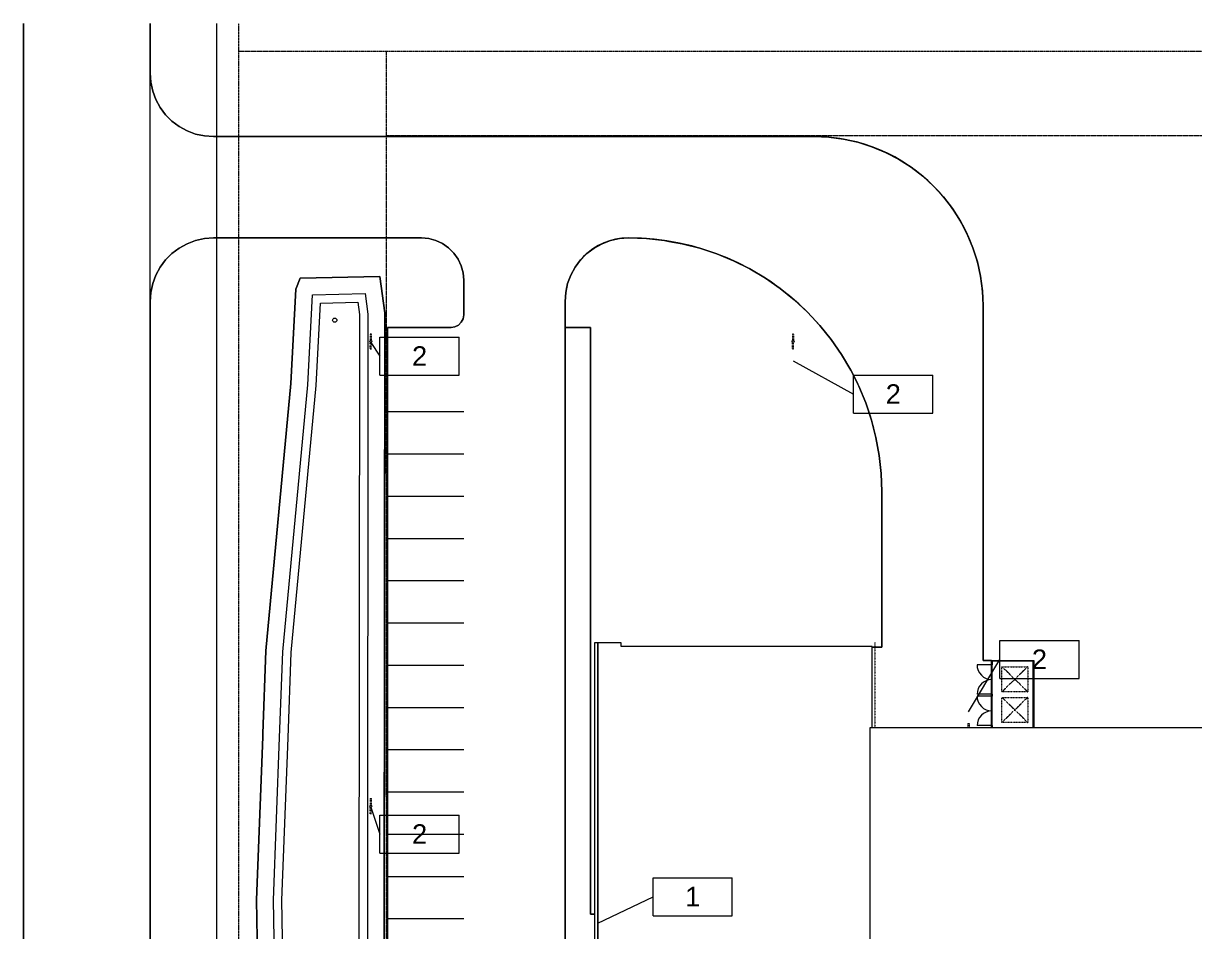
# Model space of a CAD drawing. Header units: inches. Extents: x 3 to 119514, y -26002 to 104775.
# Drawn here: x 20372 to 23700, y -21699 to -19120 of the extents above; entities that cross this region are included whole.
import ezdxf

# ---------------------------------------------------------------- set-up
doc = ezdxf.new("R2010")
doc.units = ezdxf.units.IN
doc.header["$MEASUREMENT"] = 0
for name, pattern in [('Center 1_4_', [0.53125, 0.25, -0.09375, 0.09375, -0.09375]), ('Dash', [0.25, 0.125, -0.125]), ('Dash 1_16_', [0.125, 0.0625, -0.0625]), ('Hidden', [0.28125, 0.1875, -0.09375]), ('Hidden 1_8_', [0.1875, 0.125, -0.0625])]:
    doc.linetypes.add(name, pattern=pattern)
for name, color, linetype, lineweight in [('A-DETL', 90, 'Continuous', 9), ('A-DETL-HDLN', 90, 'Hidden 1_8_', 9), ('A-DOOR', 31, 'Continuous', 9), ('A-PROP-SBCK', 71, 'Hidden', 9), ('A-ROOF', 132, 'Continuous', 9), ('A-SITE-ROAD', 130, 'Continuous', 9), ('A-SITE-SWLK', 140, 'Continuous', 9), ('A-WALL', 113, 'Continuous', 9), ('BMP', 80, 'Continuous', 9), ('C-TOPO', 7, 'Continuous', 9), ('Conc', 7, 'Continuous', 9), ('E-LITE-EQPM', 33, 'Continuous', 9), ('E-LITE-EQPM-HDLN', 30, 'Dash', 9), ('E-LITE-EQPM-IDEN', 33, 'Continuous', 9), ('EOP-EX', 125, 'Continuous', 9), ('EOP-PR', 4, 'Continuous', 9), ('PAINT', 190, 'Continuous', 9), ('PROP', 3, 'Center 1_4_', 9)]:
    doc.layers.add(name, color=color, linetype=linetype, lineweight=lineweight)
doc.styles.add('Arial', font='arial.ttf', dxfattribs={"height": 55.323728})

# ---------------------------------------------------------------- blocks, each defined once
blk = doc.blocks.new('Lighting-Street_Cooper_Navion-Lumark_4-6-LED-Squares - The Caretaker LED-964008-Site Lighting Plan')
at = {"layer": 'E-LITE-EQPM'}
blk.add_line((-1.7, -10.7), (1.6, -10.7), dxfattribs=at)
blk.add_circle((0, -32.4), 3, dxfattribs=at)
at = {"layer": 'E-LITE-EQPM-HDLN'}
for p, q in [((-1.5, -10.7), (-1.5, -29.9)), ((1.5, -10.7), (1.5, -29.9))]:
    blk.add_line(p, q, dxfattribs=at)
blk = doc.blocks.new('Lighting-Street_Cooper_Navion-Lumark_4-6-LED-Squares - The Caretaker LED-V1-Site Lighting Plan')
at = {"layer": 'E-LITE-EQPM'}
blk.add_line((-1.7, -10.7), (1.6, -10.7), dxfattribs=at)
at = {"layer": 'E-LITE-EQPM-HDLN'}
for p, q in [((-1.5, -10.7), (-1.5, -22.8)), ((1.5, -10.7), (1.5, -22.8))]:
    blk.add_line(p, q, dxfattribs=at)
blk = doc.blocks.new('dumpster door - one-1001559-Site Lighting Plan')
at = {"layer": 'A-DOOR'}
h = blk.add_hatch(dxfattribs=at)
h.set_pattern_fill('FP_1', color=256, style=0, pattern_type=2)
h.set_pattern_definition([(270, (0, 0), (-8, -5e-16), [])])
h.paths.add_polyline_path([(42, 0.5), (-42, 0.5), (-42, -0.5), (42, -0.5)], flags=0)
for p, q in [((-42, 0.5), (42, 0.5)), ((-42, -0.5), (-42, 0.5)), ((-42, 0), (-42, -42)), ((42, 0.5), (42, -0.5)), ((42, 0), (42, -42)), ((42, -0.5), (-42, -0.5))]:
    blk.add_line(p, q, dxfattribs=at)
for centre, start, end in [((-42, 0), 270, 0), ((42, 0), 180, 270)]:
    blk.add_arc(centre, 42, start, end, dxfattribs=at)
blk = doc.blocks.new('Roofs 5 - Roofs 1-1983635-Site Lighting Plan')
at = {"layer": 'A-ROOF'}
for p, q in [((22004.1, -20878.6), (22004.8, -20878.6)), ((22004.1, -22519.1), (22004.1, -20878.6)), ((22004.8, -20878.6), (22005.5, -20878.6)), ((22004.8, -20878.6), (22004.8, -22519.1)), ((22005.5, -22519.1), (22005.5, -20878.6)), ((22004.8, -22519.1), (22004.1, -22519.1)), ((22005.5, -22519.1), (22004.8, -22519.1))]:
    blk.add_line(p, q, dxfattribs=at)
blk = doc.blocks.new('Lighting Fixture Tag - Boxed-976796-Site Lighting Plan')
at = {"layer": 'E-LITE-EQPM-IDEN'}
for p, q in [((-0.1875, 0.0937), (0.1875, 0.0937)), ((-0.1875, -0.0861), (-0.1875, 0.0937)), ((0.1875, -0.0861), (0.1875, 0.0937)), ((-0.1875, -0.0861), (0.1875, -0.0861))]:
    blk.add_line(p, q, dxfattribs=at)

msp = doc.modelspace()

# ---------------------------------------------------------------- linework, layer by layer
at = {"layer": 'A-DETL', "linetype": 'Dash'}
msp.add_line((22791.39023, -20877.53607), (22791.39023, -21120.45299), dxfattribs=at)
at = {"layer": 'A-DETL', "linetype": 'Dash 1_16_'}
msp.add_line((22005.39825, -21722.92781), (22005.39825, -21626.92781), dxfattribs=at)
at = {"layer": 'A-DETL-HDLN'}
for p, q in [((23152.86637, -20946.70916), (23225.86637, -20946.70916)), ((23152.86637, -21017.70916), (23152.86637, -20946.70916)), ((23152.86637, -20946.70916), (23225.86637, -21017.70916)), ((23225.86637, -20946.70916), (23152.86637, -21017.70916)), ((23225.86637, -20946.70916), (23225.86637, -21017.70916)), ((23225.86637, -21017.70916), (23152.86637, -21017.70916)), ((23152.86637, -21033.70916), (23225.86637, -21033.70916)), ((23152.86637, -21104.70916), (23152.86637, -21033.70916)), ((23152.86637, -21033.70916), (23225.86637, -21104.70916)), ((23225.86637, -21033.70916), (23152.86637, -21104.70916)), ((23225.86637, -21033.70916), (23225.86637, -21104.70916)), ((23225.86637, -21104.70916), (23152.86637, -21104.70916))]:
    msp.add_line(p, q, dxfattribs=at)
at = {"layer": 'A-PROP-SBCK'}
for p, q in [((21404.23523, -23401.2537), (21404.23523, -19198.18055)), ((21404.23523, -19438.18055), (26647.51523, -19438.18055))]:
    msp.add_line(p, q, dxfattribs=at)
at = {"layer": 'A-ROOF'}
for p, q in [((22004.04303, -20878.55281), (21994.89023, -20878.55281)), ((21994.89023, -20878.55281), (21994.89023, -22519.05281)), ((22070.39023, -20878.55281), (22005.59733, -20878.55281)), ((22070.39023, -20889.05281), (22070.39023, -20878.55281)), ((22783.89023, -20889.05281), (22070.39023, -20889.05281)), ((22783.89023, -21120.45299), (22783.89023, -20889.05281)), ((26284.39023, -21120.45299), (22777.63923, -21120.45299)), ((22777.63923, -21120.45299), (22777.63923, -22433.09526))]:
    msp.add_line(p, q, dxfattribs=at)
at = {"layer": 'A-SITE-ROAD'}
for p, q in [((20372.23523, -26001.9315), (20372.23523, -19119.7815)), ((20732.23523, -22923.08555), (20732.23523, -19909.08555)), ((21911.23523, -19983.10055), (21911.23523, -22983.08555))]:
    msp.add_line(p, q, dxfattribs=at)
at = {"layer": 'A-SITE-SWLK'}
for p, q in [((20922.23523, -19729.08555), (20922.23523, -19119.7815)), ((20922.23523, -23103.08555), (20922.23523, -19729.08555)), ((21983.23523, -19983.10055), (21983.23523, -21649.17781)), ((21983.23523, -21649.17781), (21994.89023, -21649.17781))]:
    msp.add_line(p, q, dxfattribs=at)
at = {"layer": 'A-WALL'}
for p, q in [((23123.23523, -20929.30281), (23243.23523, -20929.30281)), ((23123.23523, -20941.05281), (23123.23523, -20929.30281)), ((23241.73523, -20930.80281), (23124.73523, -20930.80281)), ((23124.73523, -20930.80281), (23124.73523, -20941.05281)), ((23241.73523, -21118.05281), (23241.73523, -20930.80281)), ((23243.23523, -20929.30281), (23243.23523, -21118.05281)), ((23123.23523, -20941.05281), (23124.73523, -20941.05281)), ((23123.23523, -21030.05281), (23123.23523, -21025.05281)), ((23124.73523, -21025.05281), (23123.23523, -21025.05281)), ((23123.23523, -21030.05281), (23124.73523, -21030.05281)), ((23124.73523, -21025.05281), (23124.73523, -21030.05281)), ((23123.23523, -21118.05281), (23123.23523, -21114.05281)), ((23124.73523, -21114.05281), (23123.23523, -21114.05281)), ((23123.23523, -21118.05281), (23124.73523, -21118.05281)), ((23124.73523, -21114.05281), (23124.73523, -21118.05281)), ((23241.73523, -21118.05281), (23243.23523, -21118.05281))]:
    msp.add_line(p, q, dxfattribs=at)
at = {"layer": 'BMP'}
for p, q in [((21146.11716, -19874.88702), (21158.40383, -19843.63095)), ((21158.40383, -19843.63095), (21385.12764, -19838.05779)), ((21385.12764, -19838.05779), (21398.83651, -19941.84188)), ((21132.1001, -20142.43279), (21146.11716, -19874.88702)), ((21179.9835, -20145.91484), (21193.35, -19890.78643)), ((21193.35, -19890.78643), (21343.18913, -19887.1032)), ((21343.18913, -19887.1032), (21350.83466, -19944.98433)), ((21203.9252, -20147.65587), (21216.15451, -19914.23312)), ((21216.15451, -19914.23312), (21322.21987, -19911.6259)), ((21322.21987, -19911.6259), (21326.83374, -19946.55556)), ((21326.83374, -19946.55556), (21325.16208, -22799.51835)), ((21350.83466, -19944.98433), (21349.15708, -22808.06603)), ((21398.83651, -19941.84188), (21397.14707, -22825.16138)), ((21061.42918, -20901.45774), (21132.1001, -20142.43279)), ((21109.34681, -20904.5721), (21179.9835, -20145.91484)), ((21133.30563, -20906.12928), (21203.9252, -20147.65587)), ((21052.38834, -21145.92084), (21061.42918, -20901.45774)), ((21100.35412, -21147.73322), (21109.34681, -20904.5721)), ((21124.33702, -21148.6394), (21133.30563, -20906.12928)), ((21034.5292, -21608.7493), (21052.38834, -21145.92084)), ((21082.54446, -21609.27951), (21100.35412, -21147.73322)), ((21106.5521, -21609.54461), (21124.33702, -21148.6394)), ((21047.30238, -22383.5633), (21034.5292, -21608.7493)), ((21095.22571, -22378.51677), (21082.54446, -21609.27951)), ((21119.18737, -22375.9935), (21106.5521, -21609.54461))]:
    msp.add_line(p, q, dxfattribs=at)
msp.add_circle((21256.96191, -19962.48201), 6, dxfattribs=at)
at = {"layer": 'C-TOPO'}
for p, q in [((20372.23535, -21960.37354), (20372.23535, -19119.7815)), ((20372.23535, -19119.7815), (20372.23535, -21960.37354)), ((20732.23535, -19119.7815), (20732.23535, -19261.08545)), ((20732.23535, -19261.08545), (20732.23535, -19119.7815)), ((20732.23535, -19261.08545), (20734.06787, -19286.70264)), ((20734.06787, -19286.70264), (20732.23535, -19261.08545)), ((20734.06787, -19286.70264), (20739.52588, -19311.79688)), ((20739.52588, -19311.79688), (20734.06787, -19286.70264)), ((20739.52588, -19311.79688), (20748.50098, -19335.85986)), ((20748.50098, -19335.85986), (20739.52588, -19311.79688)), ((20748.50098, -19335.85986), (20760.81006, -19358.40088)), ((20760.81006, -19358.40088), (20748.50098, -19335.85986)), ((20760.81006, -19358.40088), (20776.19971, -19378.95996)), ((20776.19971, -19378.95996), (20760.81006, -19358.40088)), ((20776.19971, -19378.95996), (20794.36084, -19397.12109)), ((20794.36084, -19397.12109), (20776.19971, -19378.95996)), ((20794.36084, -19397.12109), (20814.91992, -19412.51074)), ((20814.91992, -19412.51074), (20794.36084, -19397.12109)), ((20814.91992, -19412.51074), (20837.46094, -19424.81982)), ((20837.46094, -19424.81982), (20814.91992, -19412.51074)), ((20837.46094, -19424.81982), (20861.52393, -19433.79492)), ((20861.52393, -19433.79492), (20837.46094, -19424.81982)), ((20861.52393, -19433.79492), (20886.61816, -19439.25293)), ((20886.61816, -19439.25293), (20861.52393, -19433.79492)), ((20886.61816, -19439.25293), (20912.23535, -19441.08545)), ((20912.23535, -19441.08545), (20886.61816, -19439.25293)), ((20912.23535, -19441.08545), (22451.82715, -19441.08545)), ((22451.82715, -19441.08545), (20912.23535, -19441.08545)), ((22451.82715, -19441.08545), (22619.23535, -19441.08545)), ((22619.23535, -19441.08545), (22451.82715, -19441.08545)), ((22619.23535, -19441.08545), (22661.06982, -19442.91211)), ((22661.06982, -19442.91211), (22619.23535, -19441.08545)), ((22661.06982, -19442.91211), (22702.58643, -19448.37744)), ((22702.58643, -19448.37744), (22661.06982, -19442.91211)), ((22702.58643, -19448.37744), (22743.46875, -19457.44043)), ((22743.46875, -19457.44043), (22702.58643, -19448.37744)), ((22743.46875, -19457.44043), (22783.40479, -19470.03369)), ((22783.40479, -19470.03369), (22743.46875, -19457.44043)), ((22783.40479, -19470.03369), (22822.09131, -19486.05762)), ((22822.09131, -19486.05762), (22783.40479, -19470.03369)), ((22822.09131, -19486.05762), (22859.23535, -19505.39355)), ((22859.23535, -19505.39355), (22822.09131, -19486.05762)), ((22859.23535, -19505.39355), (22894.55127, -19527.89209)), ((22894.55127, -19527.89209), (22859.23535, -19505.39355)), ((22894.55127, -19527.89209), (22927.77393, -19553.38477)), ((22927.77393, -19553.38477), (22894.55127, -19527.89209)), ((22927.77393, -19553.38477), (22958.64697, -19581.67383)), ((22958.64697, -19581.67383), (22927.77393, -19553.38477)), ((22958.64697, -19581.67383), (22986.93604, -19612.54688)), ((22986.93604, -19612.54688), (22958.64697, -19581.67383)), ((22986.93604, -19612.54688), (23012.42871, -19645.76953)), ((23012.42871, -19645.76953), (22986.93604, -19612.54688)), ((23012.42871, -19645.76953), (23034.92725, -19681.08545)), ((23034.92725, -19681.08545), (23012.42871, -19645.76953)), ((23034.92725, -19681.08545), (23054.26318, -19718.22949)), ((23054.26318, -19718.22949), (23034.92725, -19681.08545)), ((20886.61816, -19730.91797), (20861.52393, -19736.37744)), ((20861.52393, -19736.37744), (20886.61816, -19730.91797)), ((20912.23535, -19729.08545), (20886.61816, -19730.91797)), ((20886.61816, -19730.91797), (20912.23535, -19729.08545)), ((21503.23535, -19729.08545), (20912.23535, -19729.08545)), ((20912.23535, -19729.08545), (21503.23535, -19729.08545)), ((21524.07275, -19730.90918), (21503.23535, -19729.08545)), ((21503.23535, -19729.08545), (21524.07275, -19730.90918)), ((21544.27734, -19736.32178), (21524.07275, -19730.90918)), ((21524.07275, -19730.90918), (21544.27734, -19736.32178)), ((22065.61816, -19730.91797), (22040.52393, -19736.37744)), ((22040.52393, -19736.37744), (22065.61816, -19730.91797)), ((22091.23535, -19729.08545), (22065.61816, -19730.91797)), ((22065.61816, -19730.91797), (22091.23535, -19729.08545)), ((22142.6001, -19730.91943), (22091.23535, -19729.08545)), ((22091.23535, -19729.08545), (22142.6001, -19730.91943)), ((22193.70264, -19736.41406), (22142.6001, -19730.91943)), ((22142.6001, -19730.91943), (22193.70264, -19736.41406)), ((23054.26318, -19718.22949), (23070.28711, -19756.91602)), ((23070.28711, -19756.91602), (23054.26318, -19718.22949)), ((20814.91992, -19757.66016), (20794.36084, -19773.05127)), ((20794.36084, -19773.05127), (20814.91992, -19757.66016)), ((20837.46094, -19745.35107), (20814.91992, -19757.66016)), ((20814.91992, -19757.66016), (20837.46094, -19745.35107)), ((20861.52393, -19736.37744), (20837.46094, -19745.35107)), ((20837.46094, -19745.35107), (20861.52393, -19736.37744)), ((21563.23535, -19745.16211), (21544.27734, -19736.32178)), ((21544.27734, -19736.32178), (21563.23535, -19745.16211)), ((21580.36963, -19757.16064), (21563.23535, -19745.16211)), ((21563.23535, -19745.16211), (21580.36963, -19757.16064)), ((21595.16016, -19771.95117), (21580.36963, -19757.16064)), ((21580.36963, -19757.16064), (21595.16016, -19771.95117)), ((21993.91992, -19757.66016), (21973.36084, -19773.05127)), ((21973.36084, -19773.05127), (21993.91992, -19757.66016)), ((22016.46094, -19745.35107), (21993.91992, -19757.66016)), ((21993.91992, -19757.66016), (22016.46094, -19745.35107)), ((22040.52393, -19736.37744), (22016.46094, -19745.35107)), ((22016.46094, -19745.35107), (22040.52393, -19736.37744)), ((22206.18311, -19738.66553), (22193.70264, -19736.41406)), ((22193.70264, -19736.41406), (22206.18311, -19738.66553)), ((22244.28223, -19745.54004), (22206.18311, -19738.66553)), ((22206.18311, -19738.66553), (22244.28223, -19745.54004)), ((22294.08252, -19758.25049), (22244.28223, -19745.54004)), ((22244.28223, -19745.54004), (22294.08252, -19758.25049)), ((22342.8501, -19774.48242), (22294.08252, -19758.25049)), ((22294.08252, -19758.25049), (22342.8501, -19774.48242)), ((23070.28711, -19756.91602), (23082.87891, -19796.85205)), ((23082.87891, -19796.85205), (23070.28711, -19756.91602)), ((20776.19971, -19791.21094), (20760.81006, -19811.77002)), ((20760.81006, -19811.77002), (20776.19971, -19791.21094)), ((20794.36084, -19773.05127), (20776.19971, -19791.21094)), ((20776.19971, -19791.21094), (20794.36084, -19773.05127)), ((21607.15869, -19789.08545), (21595.16016, -19771.95117)), ((21595.16016, -19771.95117), (21607.15869, -19789.08545)), ((21615.99902, -19808.04346), (21607.15869, -19789.08545)), ((21607.15869, -19789.08545), (21615.99902, -19808.04346)), ((21955.19971, -19791.21094), (21939.81006, -19811.77002)), ((21939.81006, -19811.77002), (21955.19971, -19791.21094)), ((21973.36084, -19773.05127), (21955.19971, -19791.21094)), ((21955.19971, -19791.21094), (21973.36084, -19773.05127)), ((22390.33447, -19794.15088), (22342.8501, -19774.48242)), ((22342.8501, -19774.48242), (22390.33447, -19794.15088)), ((22436.29395, -19817.15625), (22390.33447, -19794.15088)), ((22390.33447, -19794.15088), (22436.29395, -19817.15625)), ((23082.87891, -19796.85205), (23091.94336, -19837.73438)), ((23091.94336, -19837.73438), (23082.87891, -19796.85205)), ((20760.81006, -19811.77002), (20748.50098, -19834.31104)), ((20748.50098, -19834.31104), (20760.81006, -19811.77002)), ((21621.41162, -19828.24805), (21615.99902, -19808.04346)), ((21615.99902, -19808.04346), (21621.41162, -19828.24805)), ((21623.23535, -19849.08545), (21621.41162, -19828.24805)), ((21621.41162, -19828.24805), (21623.23535, -19849.08545)), ((21939.81006, -19811.77002), (21927.50098, -19834.31104)), ((21927.50098, -19834.31104), (21939.81006, -19811.77002)), ((22480.49707, -19843.38281), (22436.29395, -19817.15625)), ((22436.29395, -19817.15625), (22480.49707, -19843.38281)), ((20739.52588, -19858.37402), (20734.06787, -19883.46826)), ((20734.06787, -19883.46826), (20739.52588, -19858.37402)), ((20748.50098, -19834.31104), (20739.52588, -19858.37402)), ((20739.52588, -19858.37402), (20748.50098, -19834.31104)), ((21146.1167, -19874.88721), (21158.40381, -19843.63037)), ((21158.40381, -19843.63037), (21146.1167, -19874.88721)), ((21158.40381, -19843.63037), (21385.12793, -19838.05811)), ((21385.12793, -19838.05811), (21158.40381, -19843.63037)), ((21385.12793, -19838.05811), (21398.83594, -19941.84229)), ((21398.83594, -19941.84229), (21385.12793, -19838.05811)), ((21623.23535, -19947.10107), (21623.23535, -19849.08545)), ((21623.23535, -19849.08545), (21623.23535, -19947.10107)), ((21918.52588, -19858.37402), (21913.06787, -19883.46826)), ((21913.06787, -19883.46826), (21918.52588, -19858.37402)), ((21927.50098, -19834.31104), (21918.52588, -19858.37402)), ((21918.52588, -19858.37402), (21927.50098, -19834.31104)), ((22522.71533, -19872.6958), (22480.49707, -19843.38281)), ((22480.49707, -19843.38281), (22522.71533, -19872.6958)), ((23091.94336, -19837.73438), (23097.40869, -19879.25098)), ((23097.40869, -19879.25098), (23091.94336, -19837.73438)), ((20734.06787, -19883.46826), (20732.23535, -19909.08545)), ((20732.23535, -19909.08545), (20734.06787, -19883.46826)), ((21132.09961, -20142.43213), (21146.1167, -19874.88721)), ((21146.1167, -19874.88721), (21132.09961, -20142.43213)), ((21913.06787, -19883.46826), (21911.23535, -19909.08545)), ((21911.23535, -19909.08545), (21913.06787, -19883.46826)), ((22562.73486, -19904.9458), (22522.71533, -19872.6958)), ((22522.71533, -19872.6958), (22562.73486, -19904.9458)), ((23097.40869, -19879.25098), (23099.23535, -19921.08545)), ((23099.23535, -19921.08545), (23097.40869, -19879.25098)), ((20732.23535, -19909.08545), (20732.23535, -21524.25732)), ((20732.23535, -21524.25732), (20732.23535, -19909.08545)), ((21911.23535, -19909.08545), (21911.23535, -19983.10107)), ((21911.23535, -19983.10107), (21911.23535, -19909.08545)), ((22600.35205, -19939.96875), (22562.73486, -19904.9458)), ((22562.73486, -19904.9458), (22600.35205, -19939.96875)), ((23099.23535, -19921.08545), (23099.23535, -20929.30225)), ((23099.23535, -20929.30225), (23099.23535, -19921.08545)), ((21398.83594, -19941.84229), (21398.38184, -20717.26465)), ((21398.38184, -20717.26465), (21398.83594, -19941.84229)), ((21616.35938, -19968.26074), (21621.47314, -19958.2251)), ((21621.47314, -19958.2251), (21616.35938, -19968.26074)), ((21621.47314, -19958.2251), (21623.23535, -19947.10107)), ((21623.23535, -19947.10107), (21621.47314, -19958.2251)), ((22635.375, -19977.58594), (22600.35205, -19939.96875)), ((22600.35205, -19939.96875), (22635.375, -19977.58594)), ((21407.23535, -19989.33545), (21407.23535, -19983.10107)), ((21407.23535, -19983.10107), (21587.23535, -19983.10107)), ((21587.23535, -19983.10107), (21407.23535, -19983.10107)), ((21407.23535, -19983.10107), (21407.23535, -19989.33545)), ((21407.23535, -20706.53906), (21407.23535, -19989.33545)), ((21407.23535, -19989.33545), (21407.23535, -20706.53906)), ((21587.23535, -19983.10107), (21598.35938, -19981.33887)), ((21598.35938, -19981.33887), (21587.23535, -19983.10107)), ((21598.35938, -19981.33887), (21608.39502, -19976.2251)), ((21608.39502, -19976.2251), (21598.35938, -19981.33887)), ((21608.39502, -19976.2251), (21616.35938, -19968.26074)), ((21616.35938, -19968.26074), (21608.39502, -19976.2251)), ((21911.23535, -19983.10107), (21983.23535, -19983.10107)), ((21911.23535, -20095.97607), (21911.23535, -19983.10107)), ((21983.23535, -19983.10107), (21911.23535, -19983.10107)), ((21911.23535, -19983.10107), (21911.23535, -20095.97607)), ((21983.23535, -19983.10107), (21983.23535, -20008.75342)), ((21983.23535, -20008.75342), (21983.23535, -19983.10107)), ((22667.625, -20017.60547), (22635.375, -19977.58594)), ((22635.375, -19977.58594), (22667.625, -20017.60547)), ((21983.23535, -20008.75342), (21983.23535, -21649.17773)), ((21983.23535, -21649.17773), (21983.23535, -20008.75342)), ((22696.93799, -20059.82373), (22667.625, -20017.60547)), ((22667.625, -20017.60547), (22696.93799, -20059.82373)), ((22723.16455, -20104.02686), (22696.93799, -20059.82373)), ((22696.93799, -20059.82373), (22723.16455, -20104.02686)), ((21911.23535, -22983.08496), (21911.23535, -20095.97607)), ((21911.23535, -20095.97607), (21911.23535, -22983.08496)), ((22746.16992, -20149.98633), (22723.16455, -20104.02686)), ((22723.16455, -20104.02686), (22746.16992, -20149.98633)), ((21061.42969, -20901.45703), (21132.09961, -20142.43213)), ((21132.09961, -20142.43213), (21061.42969, -20901.45703)), ((22765.83838, -20197.4707), (22746.16992, -20149.98633)), ((22746.16992, -20149.98633), (22765.83838, -20197.4707)), ((22782.07031, -20246.23828), (22765.83838, -20197.4707)), ((22765.83838, -20197.4707), (22782.07031, -20246.23828)), ((22794.78076, -20296.03857), (22782.07031, -20246.23828)), ((22782.07031, -20246.23828), (22794.78076, -20296.03857)), ((22803.90674, -20346.61816), (22794.78076, -20296.03857)), ((22794.78076, -20296.03857), (22803.90674, -20346.61816)), ((22809.40137, -20397.7207), (22803.90674, -20346.61816)), ((22803.90674, -20346.61816), (22809.40137, -20397.7207)), ((22811.23535, -20449.08545), (22809.40137, -20397.7207)), ((22809.40137, -20397.7207), (22811.23535, -20449.08545)), ((22811.23535, -20891.55322), (22811.23535, -20449.08545)), ((22811.23535, -20449.08545), (22811.23535, -20891.55322)), ((21398.38184, -20717.26465), (21397.14697, -22825.16162)), ((21397.14697, -22825.16162), (21398.38184, -20717.26465)), ((21407.23535, -22923.08496), (21407.23535, -20706.53906)), ((21407.23535, -20706.53906), (21407.23535, -22923.08496)), ((22783.84819, -20891.55322), (22811.23535, -20891.55322)), ((22811.23535, -20891.55322), (22783.84819, -20891.55322)), ((21052.75635, -21135.9668), (21061.42969, -20901.45703)), ((21061.42969, -20901.45703), (21052.75635, -21135.9668)), ((23099.23535, -20929.30225), (23123.23523, -20929.30225)), ((23123.23523, -20929.30225), (23099.23535, -20929.30225)), ((23243.23535, -21118.05281), (23243.23535, -21120.45299)), ((23243.23535, -21120.45299), (23243.23535, -21118.05281)), ((21034.5293, -21608.74951), (21052.38867, -21145.92041)), ((21052.38867, -21145.92041), (21034.5293, -21608.74951)), ((21052.38867, -21145.92041), (21052.75635, -21135.9668)), ((21052.75635, -21135.9668), (21052.38867, -21145.92041)), ((20732.23535, -21524.25732), (20732.23535, -22923.08496)), ((20732.23535, -22923.08496), (20732.23535, -21524.25732)), ((21047.30273, -22383.56396), (21034.5293, -21608.74951)), ((21034.5293, -21608.74951), (21047.30273, -22383.56396)), ((21983.23535, -21649.17773), (21994.89023, -21649.17773)), ((21994.89023, -21649.17773), (21983.23535, -21649.17773))]:
    msp.add_line(p, q, dxfattribs=at)
at = {"layer": 'Conc'}
for p, q in [((21983.23523, -19983.10055), (21911.23523, -19983.10055)), ((21911.23523, -19983.10055), (21911.23523, -20067.10055))]:
    msp.add_line(p, q, dxfattribs=at)
at = {"layer": 'E-LITE-EQPM-IDEN'}
for p, q in [((21359.23523, -20025.81242), (21385.34638, -20064.62004)), ((22559.23523, -20078.13824), (22731.29846, -20172.54016)), ((23057.71745, -21074.71738), (23146.70021, -20925.81871)), ((21359.23523, -21345.81242), (21385.34638, -21422.09742)), ((22004.89825, -21674.67781), (22161.50001, -21599.74667))]:
    msp.add_line(p, q, dxfattribs=at)
at = {"layer": 'EOP-EX'}
msp.add_line((20732.23523, -19909.08555), (20732.23523, -19119.7815), dxfattribs=at)
at = {"layer": 'EOP-PR'}
for p, q in [((22619.23523, -19441.08555), (20912.23523, -19441.08555)), ((21911.23523, -19909.08555), (21911.23523, -19983.10055)), ((23099.23523, -19921.08555), (23099.23523, -20929.30281)), ((22811.23523, -20891.55281), (22811.23523, -20449.08555)), ((22783.84819, -20891.55281), (22811.23523, -20891.55281)), ((23099.23523, -20929.30281), (23123.23523, -20929.30281))]:
    msp.add_line(p, q, dxfattribs=at)
for centre, radius, start, end in [((22619.23523, -19921.08555), 480, 0, 90), ((22091.23523, -19909.08555), 180, 90, 180), ((22091.23523, -20449.08555), 720, 0, 90)]:
    msp.add_arc(centre, radius, start, end, dxfattribs=at)
at = {"layer": 'PAINT'}
for p, q in [((21623.23523, -20223.08555), (21407.23523, -20223.08555)), ((21623.23523, -20343.08555), (21407.23523, -20343.08555)), ((21623.23523, -20463.08555), (21407.23523, -20463.08555)), ((21623.23523, -20583.08555), (21407.23523, -20583.08555)), ((21623.23523, -20703.08555), (21407.23523, -20703.08555)), ((21623.23523, -20823.08555), (21407.23523, -20823.08555)), ((21623.23523, -20943.08555), (21407.23523, -20943.08555)), ((21623.23523, -21063.08555), (21407.23523, -21063.08555)), ((21623.23523, -21183.08555), (21407.23523, -21183.08555)), ((21623.23523, -21303.08555), (21407.23523, -21303.08555)), ((21623.23523, -21423.08555), (21407.23523, -21423.08555)), ((21623.23523, -21543.08555), (21407.23523, -21543.08555)), ((21623.23523, -21663.08555), (21407.23523, -21663.08555))]:
    msp.add_line(p, q, dxfattribs=at)
at = {"layer": 'PROP'}
for p, q in [((20984.23523, -23518.18055), (20984.23523, -19119.7815)), ((20984.23523, -19198.18055), (27007.51523, -19198.18055))]:
    msp.add_line(p, q, dxfattribs=at)

# ---------------------------------------------------------------- block references
at = {"layer": 'A-DOOR', "rotation": 270}
for p in [(23123.98523, -20983.05281), (23123.98523, -21072.05281)]:
    msp.add_blockref('dumpster door - one-1001559-Site Lighting Plan', p, dxfattribs=at)
at = {"layer": 'A-ROOF'}
msp.add_blockref('Roofs 5 - Roofs 1-1983635-Site Lighting Plan', (0.0625, 0), dxfattribs=at)
at = {"layer": 'E-LITE-EQPM'}
for name, p in [('Lighting-Street_Cooper_Navion-Lumark_4-6-LED-Squares - The Caretaker LED-964008-Site Lighting Plan', (21359.283, -19990.36364)), ('Lighting-Street_Cooper_Navion-Lumark_4-6-LED-Squares - The Caretaker LED-964008-Site Lighting Plan', (22559.283, -19990.36364)), ('Lighting-Street_Cooper_Navion-Lumark_4-6-LED-Squares - The Caretaker LED-V1-Site Lighting Plan', (23057.76523, -21097.61364)), ('Lighting-Street_Cooper_Navion-Lumark_4-6-LED-Squares - The Caretaker LED-964008-Site Lighting Plan', (21359.283, -21310.36364))]:
    msp.add_blockref(name, p, dxfattribs=at)
at = {"layer": 'E-LITE-EQPM', "rotation": 180}
for p in [(21359.18745, -20055.24198), (22559.18745, -20055.24198), (21359.18745, -21375.24198)]:
    msp.add_blockref('Lighting-Street_Cooper_Navion-Lumark_4-6-LED-Squares - The Caretaker LED-964008-Site Lighting Plan', p, dxfattribs=at)
at = {"layer": 'E-LITE-EQPM-IDEN', "xscale": 599.9999999999994, "yscale": 599.9999999999994, "zscale": 599.9999999999994}
for p in [(21497.84638, -20066.90998), (22843.79846, -20174.8301), (23259.20021, -20928.10865), (21497.84638, -21424.38735), (22274.00001, -21602.0366)]:
    msp.add_blockref('Lighting Fixture Tag - Boxed-976796-Site Lighting Plan', p, dxfattribs=at)

# ---------------------------------------------------------------- texts
at = {"layer": 'E-LITE-EQPM-IDEN', "char_height": 55.32373, "width": 51.3, "attachment_point": 2, "line_spacing_factor": 0.938532, "style": 'Arial'}
for s, insert in [('2', (21498.04757, -20036.59591)), ('2', (22843.99965, -20144.51604)), ('2', (23259.4014, -20897.79458)), ('2', (21498.04757, -21394.07329)), ('1', (22274.20119, -21571.72254))]:
    msp.add_mtext(s, dxfattribs=dict(at, insert=insert))

doc.saveas('drawing.dxf')
